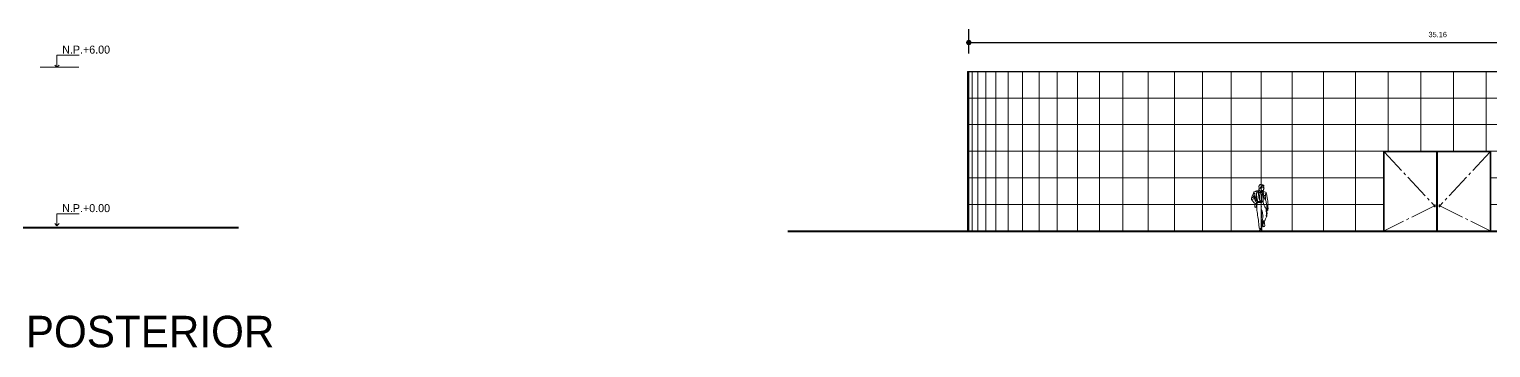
# Model space of a CAD drawing. Header units: millimetres. Extents: x 291 to 670, y 42 to 304.
# Drawn here: x 341 to 395.8, y 84.4 to 96.3 of the extents above; entities that cross this region are included whole.
import ezdxf

# ---------------------------------------------------------------- set-up
doc = ezdxf.new("R2010")
doc.units = ezdxf.units.MM
doc.linetypes.add('ACAD_ISO04W100', pattern=[30, 24, -3, 0, -3])
doc.layers.get('0').update_dxf_attribs({"lineweight": 5})
for name, color, linetype, lineweight in [('eje', 8, 'ACAD_ISO04W100', 13), ('escaleras', 3, 'Continuous', 15), ('muebles', 2, 'Continuous', 13), ('muro', 1, 'Continuous', 25), ('trr', 11, 'Continuous', 40), ('ventana', 4, 'Continuous', 13)]:
    doc.layers.add(name, color=color, linetype=linetype, lineweight=lineweight)
doc.dimstyles.new('cota1', dxfattribs={"dimtxt": 0.3, "dimasz": 0.3, "dimexe": 0.5, "dimexo": 0.2, "dimgap": 0.3, "dimtad": 2, "dimtih": 1, "dimtoh": 1, "dimdsep": 46, "dimtxsty": 'Standard', "dimblk": 'DOT', "dimcen": 0.5, "dimadec": 0, "dimazin": 0, "dimtfac": 1, "dimtmove": 0, "dimatfit": 3, "dimldrblk": 'DOT', "dimfxl": 1, "dimarcsym": 0})

# ---------------------------------------------------------------- blocks, each defined once
blk = doc.blocks.new('_Dot')
at = {"color": 0, "linetype": 'Continuous', "lineweight": -2}
blk.add_line((-0.5, 0), (-1, 0), dxfattribs=at)
at = {"color": 0, "linetype": 'Continuous', "const_width": 0.5}
blk.add_lwpolyline([(-0.25, 0, 1), (0.25, 0, 1)], format="xyb", close=True, dxfattribs=at)
blk = doc.blocks.new('*D45')
at = {"color": 0, "linetype": 'Continuous', "lineweight": -2}
for p, q in [((376.251, 95.396), (376.251, 96.308)), ((411.408, 95.396), (411.408, 96.308)), ((376.451, 95.808), (411.208, 95.808))]:
    blk.add_line(p, q, dxfattribs=at)
at = {"layer": 'Defpoints', "color": 0, "linetype": 'Continuous'}
for p in [(411.408, 95.808), (376.251, 95.196), (411.408, 95.196)]:
    blk.add_point(p, dxfattribs=at)
at = {"color": 0, "linetype": 'Continuous', "lineweight": -2, "xscale": 0.2, "yscale": 0.2, "zscale": 0.2, "rotation": 180}
blk.add_blockref('_Dot', (376.251, 95.808), dxfattribs=at)
at = {"color": 0, "linetype": 'Continuous', "lineweight": -2, "xscale": 0.2, "yscale": 0.2, "zscale": 0.2}
blk.add_blockref('_Dot', (411.408, 95.808), dxfattribs=at)
at = {"color": 0, "linetype": 'Continuous', "insert": (393.83, 96.108), "char_height": 0.2, "attachment_point": 5}
blk.add_mtext('35.16', dxfattribs=at)

msp = doc.modelspace()

# ---------------------------------------------------------------- linework, layer by layer
for p, q in [((341.438, 94.882), (342.883, 94.882)), ((376.251, 94.728), (376.251, 88.728)), ((376.379, 94.728), (376.379, 88.728)), ((376.593, 94.728), (376.593, 88.728)), ((376.89, 94.728), (376.89, 88.728)), ((377.27, 94.728), (377.27, 88.728)), ((377.73, 94.728), (377.73, 88.728)), ((378.268, 94.728), (378.268, 88.728)), ((378.883, 94.728), (378.883, 88.728)), ((379.569, 94.728), (379.569, 88.728)), ((380.326, 94.728), (380.326, 88.728)), ((381.148, 94.728), (381.148, 88.728)), ((382.031, 94.728), (382.031, 88.728)), ((382.973, 94.728), (382.973, 88.728)), ((383.966, 94.728), (383.966, 88.728)), ((385.008, 94.728), (385.008, 88.728)), ((386.093, 94.728), (386.093, 88.728)), ((387.215, 94.728), (387.215, 88.728)), ((388.369, 94.728), (388.369, 88.728)), ((389.55, 94.728), (389.55, 88.728)), ((390.752, 94.728), (390.752, 88.728)), ((391.968, 94.728), (391.968, 91.728)), ((393.194, 94.728), (393.194, 91.728)), ((394.422, 94.728), (394.422, 91.728)), ((395.648, 94.728), (395.648, 91.728)), ((376.208, 93.728), (411.408, 93.728)), ((376.208, 92.728), (411.408, 92.728)), ((376.208, 91.728), (411.408, 91.728)), ((391.797, 91.728), (395.82, 91.728)), ((391.797, 91.728), (391.797, 88.728)), ((395.82, 91.728), (395.82, 88.728)), ((376.208, 90.728), (391.797, 90.728)), ((395.82, 90.728), (411.408, 90.728)), ((376.208, 89.728), (391.797, 89.728)), ((395.82, 89.728), (411.408, 89.728))]:
    msp.add_line(p, q)
at = {"linetype": 'Continuous'}
for p, q in [((342.065, 94.885), (341.984, 94.965)), ((342.065, 94.885), (342.065, 95.33)), ((342.065, 95.33), (342.9, 95.33)), ((342.065, 94.885), (342.145, 94.965)), ((342.065, 88.939), (342.065, 89.384)), ((342.065, 89.384), (342.9, 89.384)), ((342.065, 88.939), (341.984, 89.019)), ((342.065, 88.939), (342.145, 89.019))]:
    msp.add_line(p, q, dxfattribs=at)
at = {"layer": 'eje', "linetype": 'ACAD_ISO04W100', "ltscale": 0.04}
for p, q in [((391.817, 91.708), (393.715, 89.685)), ((395.8, 91.708), (393.905, 89.685)), ((393.715, 89.685), (391.817, 88.748)), ((393.905, 89.685), (395.8, 88.748))]:
    msp.add_line(p, q, dxfattribs=at)
at = {"layer": 'escaleras'}
for points in [[(393.741, 89.721), (393.715, 89.721), (393.715, 89.649), (393.741, 89.649)], [(393.879, 89.721), (393.905, 89.721), (393.905, 89.649), (393.879, 89.649)]]:
    msp.add_lwpolyline(points, close=True, dxfattribs=at)
at = {"layer": 'muebles'}
for p, q in [((387.127, 90.388), (387.128, 90.416)), ((387.128, 90.416), (387.134, 90.437)), ((387.134, 90.437), (387.148, 90.461)), ((387.148, 90.461), (387.163, 90.474)), ((387.163, 90.474), (387.179, 90.485)), ((387.179, 90.485), (387.188, 90.488)), ((387.188, 90.488), (387.213, 90.482)), ((387.213, 90.482), (387.233, 90.469)), ((387.233, 90.469), (387.255, 90.468)), ((387.237, 90.421), (387.234, 90.41)), ((387.234, 90.41), (387.24, 90.401)), ((387.248, 90.427), (387.237, 90.421)), ((387.259, 90.431), (387.248, 90.427)), ((387.255, 90.468), (387.28, 90.465)), ((387.274, 90.438), (387.259, 90.431)), ((387.285, 90.437), (387.274, 90.438)), ((387.28, 90.465), (387.297, 90.464)), ((387.298, 90.432), (387.285, 90.437)), ((387.296, 90.43), (387.307, 90.412)), ((387.297, 90.464), (387.307, 90.453)), ((387.307, 90.442), (387.298, 90.432)), ((387.307, 90.453), (387.307, 90.442)), ((387.307, 90.412), (387.313, 90.392)), ((386.847, 89.968), (386.845, 89.942)), ((386.845, 89.942), (386.853, 89.919)), ((386.861, 90.003), (386.847, 89.968)), ((386.853, 89.919), (386.881, 89.877)), ((386.872, 90.042), (386.861, 90.003)), ((386.886, 90.081), (386.872, 90.042)), ((386.903, 89.929), (386.879, 89.927)), ((386.881, 89.978), (386.919, 90.003)), ((386.884, 89.987), (386.881, 89.978)), ((386.881, 89.877), (386.909, 89.843)), ((386.902, 90.004), (386.884, 89.987)), ((386.91, 90.128), (386.886, 90.081)), ((386.899, 90.102), (386.925, 90.135)), ((386.919, 90.023), (386.902, 90.004)), ((386.932, 89.941), (386.903, 89.929)), ((386.926, 90.164), (386.91, 90.128)), ((386.927, 90.038), (386.919, 90.023)), ((386.919, 90.003), (386.942, 90.017)), ((386.925, 90.135), (386.951, 90.153)), ((386.934, 90.193), (386.926, 90.164)), ((386.95, 90.073), (386.927, 90.038)), ((386.949, 89.955), (386.932, 89.941)), ((386.952, 90.212), (386.934, 90.193)), ((386.942, 90.017), (386.958, 90.026)), ((386.959, 89.984), (386.949, 89.955)), ((386.951, 90.153), (386.962, 90.16)), ((386.965, 90.213), (386.952, 90.212)), ((386.956, 89.982), (386.972, 89.934)), ((386.966, 90.011), (386.959, 89.984)), ((386.999, 90.222), (386.965, 90.213)), ((386.969, 90.036), (386.966, 90.011)), ((386.974, 90.066), (386.969, 90.036)), ((386.977, 90.162), (386.971, 90.132)), ((386.971, 90.132), (386.974, 90.101)), ((386.973, 90.045), (386.972, 90.055)), ((386.972, 89.934), (386.981, 89.902)), ((386.979, 90.011), (386.973, 90.045)), ((386.974, 90.101), (386.974, 90.066)), ((386.985, 89.976), (386.979, 90.011)), ((386.981, 89.902), (386.985, 89.877)), ((386.985, 89.944), (386.985, 89.976)), ((386.996, 89.916), (386.985, 89.944)), ((386.985, 89.877), (386.994, 89.862)), ((386.994, 89.862), (387.019, 89.846)), ((387.011, 89.875), (386.996, 89.916)), ((387.017, 90.234), (386.999, 90.222)), ((387.026, 89.841), (387.011, 89.875)), ((387.024, 90.041), (387.013, 90.004)), ((387.013, 90.004), (387.013, 89.953)), ((387.031, 90.238), (387.017, 90.234)), ((387.041, 90.085), (387.024, 90.041)), ((387.05, 90.242), (387.031, 90.238)), ((387.032, 89.877), (387.034, 89.938)), ((387.034, 89.938), (387.043, 89.994)), ((387.042, 90.178), (387.06, 90.215)), ((387.054, 90.182), (387.042, 90.178)), ((387.042, 90.09), (387.043, 90.125)), ((387.043, 90.038), (387.042, 90.09)), ((387.043, 90.156), (387.059, 90.173)), ((387.043, 90.125), (387.043, 90.156)), ((387.043, 89.994), (387.043, 90.038)), ((387.076, 90.243), (387.05, 90.242)), ((387.073, 90.184), (387.054, 90.182)), ((387.059, 90.173), (387.073, 90.184)), ((387.06, 90.215), (387.073, 90.235)), ((387.07, 89.863), (387.068, 89.832)), ((387.073, 89.899), (387.07, 89.863)), ((387.073, 90.235), (387.083, 90.246)), ((387.085, 89.941), (387.073, 89.899)), ((387.107, 90.249), (387.076, 90.243)), ((387.095, 89.981), (387.085, 89.941)), ((387.103, 90.028), (387.095, 89.981)), ((387.112, 90.089), (387.103, 90.028)), ((387.115, 90.261), (387.111, 90.245)), ((387.111, 90.245), (387.126, 90.209)), ((387.117, 90.142), (387.112, 90.089)), ((387.127, 90.283), (387.115, 90.261)), ((387.115, 90.238), (387.118, 90.184)), ((387.118, 90.184), (387.117, 90.142)), ((387.126, 90.293), (387.132, 90.308)), ((387.13, 90.275), (387.126, 90.293)), ((387.126, 90.209), (387.144, 90.183)), ((387.131, 90.362), (387.127, 90.388)), ((387.13, 90.334), (387.131, 90.362)), ((387.141, 90.265), (387.13, 90.275)), ((387.133, 90.335), (387.132, 90.335)), ((387.132, 90.308), (387.133, 90.322)), ((387.146, 90.343), (387.133, 90.335)), ((387.133, 90.322), (387.136, 90.336)), ((387.159, 90.248), (387.141, 90.265)), ((387.144, 90.183), (387.157, 90.174)), ((387.157, 90.352), (387.146, 90.343)), ((387.155, 90.077), (387.15, 89.987)), ((387.15, 89.987), (387.155, 89.92)), ((387.173, 90.174), (387.155, 90.077)), ((387.155, 89.92), (387.167, 89.886)), ((387.173, 90.364), (387.157, 90.352)), ((387.157, 90.174), (387.188, 90.227)), ((387.18, 90.229), (387.159, 90.248)), ((387.167, 89.886), (387.183, 89.862)), ((387.168, 90.196), (387.178, 90.172)), ((387.181, 90.376), (387.173, 90.364)), ((387.178, 90.172), (387.202, 90.175)), ((387.18, 90.355), (387.182, 90.368)), ((387.182, 90.344), (387.18, 90.355)), ((387.194, 90.226), (387.18, 90.229)), ((387.189, 90.386), (387.181, 90.376)), ((387.182, 90.368), (387.186, 90.379)), ((387.189, 90.338), (387.182, 90.344)), ((387.183, 89.862), (387.193, 89.844)), ((387.186, 90.379), (387.194, 90.389)), ((387.203, 90.387), (387.189, 90.386)), ((387.198, 90.332), (387.189, 90.338)), ((387.191, 90.226), (387.21, 90.204)), ((387.193, 89.844), (387.22, 89.878)), ((387.207, 90.233), (387.194, 90.226)), ((387.198, 90.371), (387.196, 90.361)), ((387.196, 90.361), (387.2, 90.355)), ((387.2, 90.355), (387.198, 90.351)), ((387.208, 90.337), (387.198, 90.332)), ((387.202, 90.175), (387.219, 90.192)), ((387.212, 90.38), (387.203, 90.387)), ((387.21, 90.149), (387.204, 90.18)), ((387.231, 90.249), (387.207, 90.233)), ((387.21, 90.204), (387.224, 90.172)), ((387.22, 90.116), (387.21, 90.149)), ((387.22, 90.364), (387.212, 90.38)), ((387.227, 90.363), (387.22, 90.364)), ((387.226, 90.062), (387.22, 90.116)), ((387.22, 89.878), (387.231, 89.902)), ((387.224, 90.172), (387.237, 90.202)), ((387.228, 90.009), (387.226, 90.062)), ((387.232, 90.372), (387.227, 90.363)), ((387.228, 89.938), (387.228, 90.009)), ((387.231, 89.902), (387.228, 89.938)), ((387.232, 90.257), (387.229, 90.266)), ((387.242, 90.258), (387.231, 90.249)), ((387.233, 90.383), (387.232, 90.372)), ((387.241, 90.254), (387.232, 90.257)), ((387.244, 90.394), (387.233, 90.383)), ((387.237, 90.202), (387.255, 90.227)), ((387.24, 90.401), (387.244, 90.394)), ((387.252, 90.255), (387.241, 90.254)), ((387.261, 90.241), (387.242, 90.255)), ((387.251, 90.214), (387.256, 90.143)), ((387.265, 90.254), (387.252, 90.255)), ((387.255, 90.227), (387.261, 90.241)), ((387.255, 90.232), (387.288, 90.203)), ((387.256, 90.143), (387.266, 90.08)), ((387.264, 90.234), (387.299, 90.219)), ((387.278, 90.249), (387.265, 90.254)), ((387.266, 90.08), (387.272, 90.037)), ((387.272, 90.037), (387.277, 90.005)), ((387.277, 90.364), (387.286, 90.362)), ((387.277, 90.005), (387.282, 89.967)), ((387.296, 90.253), (387.278, 90.249)), ((387.282, 89.973), (387.28, 89.947)), ((387.285, 90.359), (387.281, 90.362)), ((387.282, 90.384), (387.292, 90.389)), ((387.284, 90.016), (387.282, 89.973)), ((387.282, 89.967), (387.284, 89.928)), ((387.284, 89.928), (387.283, 89.882)), ((387.283, 89.882), (387.285, 89.846)), ((387.293, 90.076), (387.284, 90.016)), ((387.287, 90.355), (387.285, 90.359)), ((387.286, 90.362), (387.296, 90.362)), ((387.29, 90.359), (387.287, 90.355)), ((387.288, 90.203), (387.305, 90.19)), ((387.305, 90.19), (387.289, 90.174)), ((387.289, 90.174), (387.312, 90.162)), ((387.296, 90.362), (387.29, 90.359)), ((387.292, 90.389), (387.298, 90.387)), ((387.312, 90.162), (387.293, 90.076)), ((387.302, 90.297), (387.295, 90.299)), ((387.296, 90.276), (387.295, 90.264)), ((387.295, 90.264), (387.296, 90.253)), ((387.3, 90.287), (387.296, 90.276)), ((387.298, 90.387), (387.302, 90.38)), ((387.304, 90.321), (387.299, 90.322)), ((387.299, 90.219), (387.341, 90.21)), ((387.305, 90.292), (387.3, 90.287)), ((387.302, 90.38), (387.303, 90.372)), ((387.308, 90.303), (387.302, 90.297)), ((387.316, 90.321), (387.304, 90.321)), ((387.305, 90.299), (387.305, 90.292)), ((387.315, 90.059), (387.305, 90.044)), ((387.305, 90.044), (387.311, 90.018)), ((387.31, 90.309), (387.308, 90.303)), ((387.312, 90.322), (387.31, 90.309)), ((387.311, 90.018), (387.337, 89.947)), ((387.313, 90.392), (387.312, 90.369)), ((387.312, 90.369), (387.315, 90.356)), ((387.315, 90.356), (387.318, 90.344)), ((387.327, 90.062), (387.315, 90.059)), ((387.319, 90.327), (387.316, 90.321)), ((387.318, 90.344), (387.319, 90.327)), ((387.343, 90.067), (387.327, 90.062)), ((387.337, 89.947), (387.351, 89.934)), ((387.341, 90.21), (387.374, 90.201)), ((387.367, 90.072), (387.343, 90.067)), ((387.366, 90.023), (387.369, 90.066)), ((387.371, 90.004), (387.366, 90.023)), ((387.369, 90.066), (387.371, 90.091)), ((387.371, 90.091), (387.375, 90.114)), ((387.375, 89.96), (387.371, 90.004)), ((387.374, 90.201), (387.395, 90.189)), ((387.375, 90.114), (387.376, 90.128)), ((387.377, 89.932), (387.375, 89.96)), ((387.376, 90.128), (387.38, 90.149)), ((387.379, 89.912), (387.377, 89.932)), ((387.39, 89.876), (387.379, 89.912)), ((387.397, 89.843), (387.39, 89.876)), ((387.395, 90.189), (387.419, 90.073)), ((387.419, 90.073), (387.441, 89.986)), ((387.441, 89.986), (387.454, 89.926)), ((387.454, 89.926), (387.46, 89.869)), ((387.46, 89.869), (387.465, 89.796)), ((386.909, 89.843), (386.929, 89.825)), ((386.929, 89.825), (386.955, 89.799)), ((386.955, 89.799), (386.978, 89.782)), ((386.971, 89.639), (386.972, 89.677)), ((386.992, 89.637), (386.971, 89.639)), ((386.972, 89.677), (386.977, 89.731)), ((386.977, 89.731), (386.981, 89.777)), ((386.978, 89.782), (386.995, 89.762)), ((387.008, 89.629), (386.992, 89.637)), ((386.995, 89.762), (387.006, 89.744)), ((387.006, 89.744), (387.015, 89.728)), ((387.021, 89.626), (387.008, 89.629)), ((387.015, 89.728), (387.028, 89.746)), ((387.019, 89.846), (387.024, 89.842)), ((387.026, 89.65), (387.021, 89.626)), ((387.042, 89.792), (387.026, 89.841)), ((387.033, 89.686), (387.026, 89.65)), ((387.028, 89.746), (387.041, 89.758)), ((387.042, 89.737), (387.033, 89.686)), ((387.034, 89.752), (387.049, 89.727)), ((387.041, 89.758), (387.052, 89.762)), ((387.061, 89.772), (387.042, 89.792)), ((387.046, 89.611), (387.045, 89.583)), ((387.045, 89.583), (387.045, 89.556)), ((387.045, 89.556), (387.051, 89.505)), ((387.049, 89.652), (387.046, 89.611)), ((387.057, 89.751), (387.047, 89.724)), ((387.047, 89.724), (387.047, 89.696)), ((387.047, 89.696), (387.049, 89.652)), ((387.051, 89.505), (387.062, 89.452)), ((387.052, 89.762), (387.057, 89.751)), ((387.063, 89.797), (387.061, 89.772)), ((387.062, 89.452), (387.07, 89.39)), ((387.068, 89.832), (387.063, 89.797)), ((387.069, 89.814), (387.184, 89.814)), ((387.07, 89.39), (387.079, 89.324)), ((387.072, 89.845), (387.151, 89.845)), ((387.079, 89.324), (387.088, 89.266)), ((387.151, 89.845), (387.217, 89.848)), ((387.184, 89.814), (387.187, 89.805)), ((387.187, 89.805), (387.232, 89.813)), ((387.205, 89.845), (387.213, 89.773)), ((387.213, 89.773), (387.217, 89.728)), ((387.217, 89.848), (387.265, 89.852)), ((387.217, 89.728), (387.217, 89.692)), ((387.217, 89.692), (387.22, 89.668)), ((387.22, 89.668), (387.217, 89.623)), ((387.225, 89.305), (387.227, 89.338)), ((387.227, 89.338), (387.23, 89.362)), ((387.229, 89.388), (387.231, 89.448)), ((387.23, 89.362), (387.229, 89.388)), ((387.231, 89.517), (387.23, 89.543)), ((387.23, 89.543), (387.247, 89.482)), ((387.231, 89.494), (387.231, 89.517)), ((387.231, 89.448), (387.231, 89.494)), ((387.232, 89.813), (387.235, 89.828)), ((387.235, 89.828), (387.287, 89.822)), ((387.247, 89.482), (387.261, 89.416)), ((387.261, 89.416), (387.268, 89.377)), ((387.265, 89.852), (387.286, 89.852)), ((387.268, 89.377), (387.275, 89.348)), ((387.276, 89.335), (387.269, 89.322)), ((387.269, 89.322), (387.286, 89.303)), ((387.275, 89.348), (387.276, 89.335)), ((387.285, 89.846), (387.285, 89.818)), ((387.285, 89.818), (387.294, 89.772)), ((387.294, 89.772), (387.324, 89.696)), ((387.324, 89.696), (387.35, 89.647)), ((387.35, 89.647), (387.374, 89.612)), ((387.374, 89.612), (387.392, 89.586)), ((387.392, 89.586), (387.404, 89.579)), ((387.395, 89.3), (387.403, 89.323)), ((387.405, 89.805), (387.397, 89.843)), ((387.398, 89.555), (387.403, 89.575)), ((387.399, 89.541), (387.398, 89.555)), ((387.401, 89.507), (387.399, 89.541)), ((387.405, 89.461), (387.401, 89.507)), ((387.403, 89.323), (387.407, 89.357)), ((387.404, 89.579), (387.417, 89.578)), ((387.411, 89.774), (387.405, 89.805)), ((387.407, 89.427), (387.405, 89.461)), ((387.408, 89.41), (387.407, 89.427)), ((387.407, 89.357), (387.408, 89.388)), ((387.408, 89.388), (387.408, 89.41)), ((387.42, 89.736), (387.411, 89.774)), ((387.417, 89.578), (387.422, 89.599)), ((387.422, 89.712), (387.42, 89.736)), ((387.424, 89.683), (387.422, 89.712)), ((387.422, 89.599), (387.425, 89.625)), ((387.422, 89.581), (387.428, 89.502)), ((387.423, 89.319), (387.422, 89.299)), ((387.425, 89.347), (387.423, 89.319)), ((387.425, 89.657), (387.424, 89.683)), ((387.427, 89.64), (387.425, 89.657)), ((387.425, 89.625), (387.427, 89.64)), ((387.431, 89.403), (387.425, 89.347)), ((387.441, 89.629), (387.427, 89.642)), ((387.437, 89.554), (387.427, 89.544)), ((387.428, 89.655), (387.448, 89.649)), ((387.428, 89.502), (387.43, 89.463)), ((387.43, 89.463), (387.431, 89.403)), ((387.44, 89.564), (387.437, 89.554)), ((387.443, 89.608), (387.439, 89.609)), ((387.439, 89.609), (387.44, 89.585)), ((387.44, 89.585), (387.44, 89.564)), ((387.458, 89.624), (387.441, 89.629)), ((387.45, 89.591), (387.443, 89.608)), ((387.445, 89.525), (387.449, 89.541)), ((387.448, 89.514), (387.445, 89.525)), ((387.448, 89.649), (387.46, 89.64)), ((387.456, 89.523), (387.448, 89.514)), ((387.449, 89.541), (387.456, 89.556)), ((387.454, 89.574), (387.45, 89.591)), ((387.456, 89.556), (387.454, 89.574)), ((387.465, 89.542), (387.456, 89.523)), ((387.462, 89.665), (387.458, 89.638)), ((387.468, 89.626), (387.458, 89.624)), ((387.46, 89.64), (387.468, 89.626)), ((387.467, 89.699), (387.462, 89.665)), ((387.465, 89.796), (387.469, 89.74)), ((387.475, 89.571), (387.465, 89.542)), ((387.466, 89.63), (387.473, 89.592)), ((387.469, 89.74), (387.467, 89.699)), ((387.473, 89.592), (387.475, 89.571)), ((387.088, 89.266), (387.103, 89.211)), ((387.103, 89.211), (387.111, 89.14)), ((387.111, 89.14), (387.118, 89.083)), ((387.118, 89.083), (387.123, 89.014)), ((387.123, 89.014), (387.127, 88.968)), ((387.127, 88.968), (387.13, 88.932)), ((387.13, 88.932), (387.138, 88.899)), ((387.14, 88.871), (387.135, 88.844)), ((387.135, 88.844), (387.165, 88.832)), ((387.138, 88.899), (387.14, 88.871)), ((387.151, 88.765), (387.156, 88.775)), ((387.153, 88.752), (387.151, 88.765)), ((387.156, 88.775), (387.16, 88.786)), ((387.159, 88.812), (387.158, 88.83)), ((387.158, 88.792), (387.169, 88.802)), ((387.162, 88.798), (387.159, 88.812)), ((387.16, 88.786), (387.162, 88.798)), ((387.165, 88.832), (387.194, 88.838)), ((387.169, 88.802), (387.189, 88.804)), ((387.189, 88.804), (387.202, 88.795)), ((387.194, 88.838), (387.215, 88.844)), ((387.202, 88.795), (387.208, 88.792)), ((387.208, 88.792), (387.215, 88.797)), ((387.215, 89.192), (387.219, 89.234)), ((387.216, 89.154), (387.215, 89.192)), ((387.215, 88.844), (387.235, 88.848)), ((387.215, 88.797), (387.235, 88.806)), ((387.217, 89.119), (387.216, 89.154)), ((387.216, 89.081), (387.217, 89.119)), ((387.22, 89.039), (387.216, 89.081)), ((387.219, 89.234), (387.222, 89.271)), ((387.227, 89.002), (387.22, 89.039)), ((387.222, 89.271), (387.225, 89.305)), ((387.225, 88.834), (387.224, 88.818)), ((387.224, 88.818), (387.233, 88.804)), ((387.228, 88.97), (387.227, 89.002)), ((387.231, 88.94), (387.228, 88.97)), ((387.237, 88.9), (387.231, 88.94)), ((387.233, 88.804), (387.236, 88.789)), ((387.234, 89.12), (387.241, 89.135)), ((387.235, 89.101), (387.234, 89.12)), ((387.234, 89.08), (387.237, 89.109)), ((387.236, 89.055), (387.234, 89.08)), ((387.235, 88.806), (387.234, 88.805)), ((387.243, 89.078), (387.235, 89.101)), ((387.235, 88.848), (387.237, 88.9)), ((387.248, 89.038), (387.236, 89.055)), ((387.237, 88.774), (387.236, 88.804)), ((387.236, 88.789), (387.237, 88.772)), ((387.236, 88.755), (387.237, 88.774)), ((387.237, 88.772), (387.24, 88.761)), ((387.241, 89.135), (387.251, 89.148)), ((387.252, 89.062), (387.243, 89.078)), ((387.257, 89.041), (387.248, 89.038)), ((387.255, 89.154), (387.25, 89.132)), ((387.25, 89.132), (387.261, 89.107)), ((387.262, 89.173), (387.252, 89.157)), ((387.252, 89.157), (387.265, 89.136)), ((387.264, 89.042), (387.252, 89.062)), ((387.266, 89.023), (387.257, 89.041)), ((387.271, 89.093), (387.26, 89.117)), ((387.261, 89.107), (387.28, 89.09)), ((387.268, 89.192), (387.262, 89.173)), ((387.269, 89.022), (387.264, 89.042)), ((387.264, 88.979), (387.266, 89.003)), ((387.267, 88.963), (387.264, 88.979)), ((387.265, 89.136), (387.288, 89.12)), ((387.266, 89.003), (387.266, 89.023)), ((387.274, 88.924), (387.267, 88.963)), ((387.269, 89.223), (387.268, 89.192)), ((387.277, 89.291), (387.269, 89.223)), ((387.273, 88.993), (387.269, 89.022)), ((387.28, 89.075), (387.271, 89.093)), ((387.273, 88.995), (387.281, 89.006)), ((387.273, 88.974), (387.273, 88.995)), ((387.275, 88.954), (387.273, 88.974)), ((387.29, 88.911), (387.274, 88.924)), ((387.285, 88.927), (387.275, 88.954)), ((387.286, 89.303), (387.277, 89.291)), ((387.28, 89.09), (387.3, 89.083)), ((387.3, 89.049), (387.28, 89.075)), ((387.281, 89.006), (387.288, 89.014)), ((387.303, 88.912), (387.285, 88.927)), ((387.288, 89.12), (387.311, 89.119)), ((387.316, 88.896), (387.29, 88.911)), ((387.3, 89.083), (387.324, 89.086)), ((387.32, 89.022), (387.3, 89.049)), ((387.327, 88.905), (387.303, 88.912)), ((387.311, 89.119), (387.33, 89.119)), ((387.332, 88.909), (387.316, 88.896)), ((387.318, 89.025), (387.326, 89.065)), ((387.324, 89.086), (387.328, 89.092)), ((387.326, 89.065), (387.332, 89.096)), ((387.342, 88.914), (387.327, 88.905)), ((387.328, 89.092), (387.342, 89.128)), ((387.33, 89.119), (387.345, 89.124)), ((387.33, 89.091), (387.339, 89.033)), ((387.339, 89.033), (387.341, 88.997)), ((387.341, 88.997), (387.345, 88.967)), ((387.346, 88.935), (387.342, 88.914)), ((387.345, 89.124), (387.357, 89.162)), ((387.345, 88.967), (387.346, 88.935)), ((387.357, 89.162), (387.378, 89.201)), ((387.378, 89.201), (387.399, 89.242)), ((387.407, 89.3), (387.395, 89.3)), ((387.399, 89.242), (387.41, 89.271)), ((387.415, 89.277), (387.406, 89.267)), ((387.415, 89.293), (387.407, 89.3)), ((387.41, 89.271), (387.415, 89.293)), ((387.422, 89.299), (387.415, 89.277)), ((387.149, 88.73), (387.15, 88.736)), ((387.16, 88.728), (387.149, 88.73)), ((387.15, 88.736), (387.155, 88.742)), ((387.155, 88.742), (387.153, 88.752)), ((387.157, 88.737), (387.183, 88.735)), ((387.18, 88.727), (387.16, 88.728)), ((387.203, 88.728), (387.18, 88.727)), ((387.183, 88.735), (387.205, 88.737)), ((387.227, 88.728), (387.203, 88.728)), ((387.205, 88.737), (387.224, 88.744)), ((387.224, 88.744), (387.236, 88.755)), ((387.242, 88.735), (387.227, 88.728)), ((387.24, 88.761), (387.243, 88.749)), ((387.243, 88.749), (387.242, 88.735))]:
    msp.add_line(p, q, dxfattribs=at)
at = {"layer": 'muro'}
for q in [(411.408, 94.728), (376.208, 88.728)]:
    msp.add_line((376.208, 94.728), q, dxfattribs=at)
at = {"layer": 'trr'}
for p, q in [((298.575, 88.874), (348.878, 88.874)), ((369.468, 88.728), (419.771, 88.728))]:
    msp.add_line(p, q, dxfattribs=at)
at = {"layer": 'ventana'}
for p, q in [((391.817, 91.708), (391.817, 88.748)), ((391.817, 91.708), (393.788, 91.708)), ((393.788, 91.708), (393.788, 88.748)), ((393.808, 91.728), (393.808, 88.728)), ((393.828, 91.708), (395.8, 91.708)), ((393.828, 91.708), (393.828, 88.748)), ((395.8, 91.708), (395.8, 88.748)), ((391.817, 88.748), (393.788, 88.748)), ((393.828, 88.748), (395.8, 88.748))]:
    msp.add_line(p, q, dxfattribs=at)

# ---------------------------------------------------------------- texts
at = {"linetype": 'Continuous'}
for s, p in [('N.P.+6.00', (342.262, 95.393)), ('N.P.+0.00', (342.262, 89.447))]:
    msp.add_text(s, height=0.3, dxfattribs=at).set_placement(p)
at = {"layer": 'eje'}
msp.add_text('FACHADA POSTERIOR', height=1.1832, dxfattribs=at).set_placement((332.899, 84.375))

# ---------------------------------------------------------------- dimensions: what is measured, and where the dimension line sits
at = {"linetype": 'Continuous'}
dim = msp.add_linear_dim(base=(411.408, 95.808), p1=(376.251, 95.196), p2=(411.408, 95.196), dimstyle='cota1', override={"dimtxt": 0.2, "dimasz": 0.2, "dimgap": 0.2}, dxfattribs=at)
dim.commit()
dim.dimension.update_dxf_attribs({"geometry": '*D45', "text_midpoint": (393.83, 96.108)})

doc.saveas('drawing.dxf')
